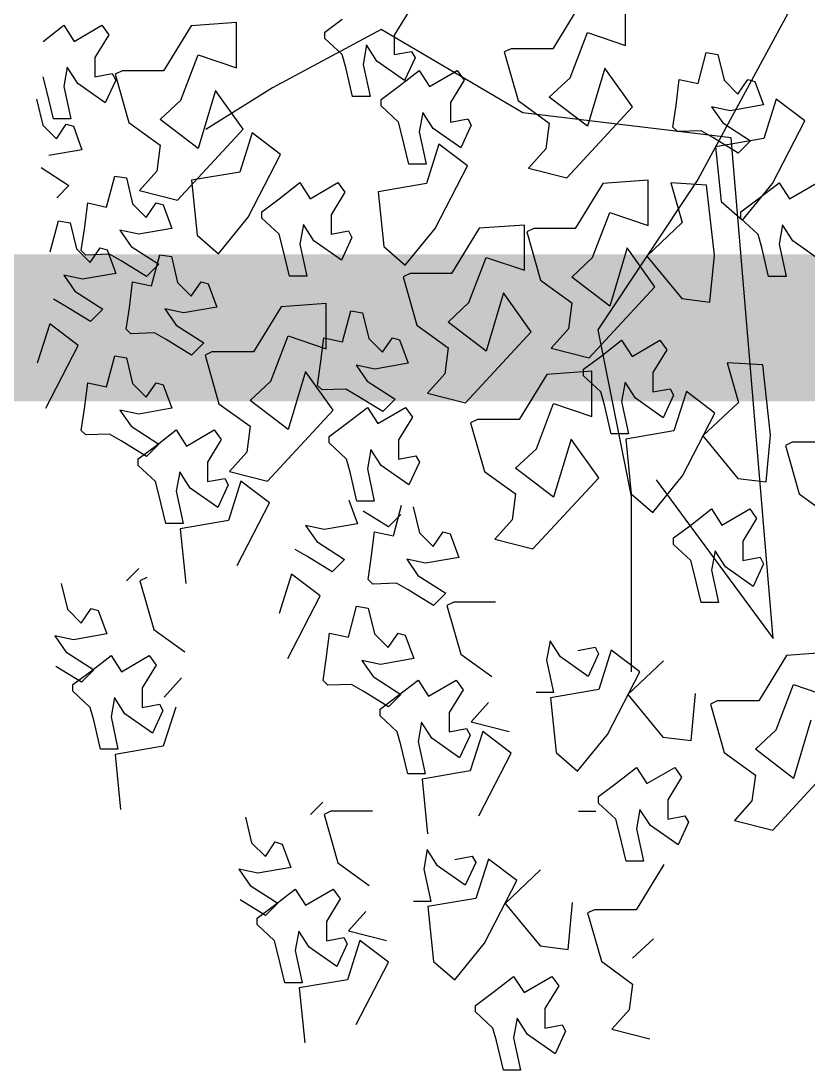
# Model space of a CAD drawing. Header units: metres. Extents: x -1655 to 449, y 40 to 361.
# Drawn here: x 209.6025 to 209.8698, y 49.4534 to 49.8098 of the extents above; entities that cross this region are included whole.
import ezdxf

# ---------------------------------------------------------------- set-up
doc = ezdxf.new("R2010")
doc.units = ezdxf.units.M
doc.header["$MEASUREMENT"] = 0
doc.linetypes.add('ACAD_ISO10W100', pattern=[18, 12, -3, 0, -3])
doc.layers.add('13', color=13, linetype='Continuous', lineweight=9)
doc.layers.add('paisajismo', color=7, linetype='Continuous')

# ---------------------------------------------------------------- blocks, each defined once
blk = doc.blocks.new('AABBSEC')
at = {"layer": '13', "linetype": 'ACAD_ISO10W100', "ltscale": 0.1, "const_width": 0.05}
blk.add_lwpolyline([(6887.74196, 1839.35478), (6887.74196, 1838.50089), (6908.77372, 1838.50089), (6908.77372, 1839.29472)], dxfattribs=at)
blk = doc.blocks.new('A$C78ED2221')
at = {"layer": 'paisajismo', "color": 86}
for p, q in [((0.2983, 1.1663), (0.3867, 1.2481)), ((0.4791, 1.1921), (0.4629, 1.2395)), ((0.5192, 1.2395), (0.5152, 1.1835)), ((0.7804, 1.2424), (0.7804, 1.1907)), ((0.7162, 1.1993), (0.688, 1.2381)), ((1.0064, 1.2258), (1.0305, 1.1915)), ((0.4348, 1.2136), (0.3625, 1.1921)), ((1.0827, 1.1871), (1.1028, 1.2216)), ((1.1019, 1.166), (1.1798, 1.2062)), ((1.3557, 1.2081), (1.1069, 1.0734)), ((1.1798, 1.2062), (1.2066, 1.1708)), ((0.3625, 1.1921), (0.3987, 1.1448)), ((0.4228, 1.1707), (0.4791, 1.1921)), ((0.7764, 1.1821), (0.7162, 1.1993)), ((0.7804, 1.1907), (0.7764, 1.1821)), ((1.0305, 1.1915), (1.0506, 1.1785)), ((1.1028, 1.1742), (1.0827, 1.1871)), ((0.5152, 1.1835), (0.459, 1.1491)), ((1.0264, 1.1742), (0.9863, 1.1829)), ((0.9863, 1.1829), (0.9863, 1.1613)), ((1.0506, 1.1785), (1.0264, 1.1742)), ((1.0827, 1.1484), (1.1028, 1.1742)), ((0.3103, 1.119), (0.2983, 1.1663)), ((0.3987, 1.1448), (0.4228, 1.1707)), ((0.7336, 1.0216), (0.5365, 1.1667)), ((0.5365, 1.1667), (1.1587, 1.1148)), ((0.7309, 1.1581), (0.7893, 1.1637)), ((0.7893, 1.1637), (0.8764, 1.1539)), ((0.9863, 1.1613), (1.0225, 1.1527)), ((1.0563, 1.1289), (1.1019, 1.166)), ((1.2066, 1.1708), (1.1578, 1.1553)), ((0.6293, 1.1549), (0.6012, 1.142)), ((0.6373, 1.1506), (0.6293, 1.1549)), ((0.6333, 1.1292), (0.6373, 1.1506)), ((0.7353, 1.1231), (0.7309, 1.1581)), ((0.8764, 1.1539), (0.8791, 1.1096)), ((1.0225, 1.1527), (1.0385, 1.1484)), ((1.0385, 1.1484), (1.0586, 1.1269)), ((1.0666, 1.1269), (1.0827, 1.1484)), ((1.1578, 1.1553), (1.1475, 1.0954)), ((1.1995, 1.1549), (1.1922, 1.1136)), ((1.2286, 1.1442), (1.1995, 1.1549)), ((0.3344, 1.1405), (0.3103, 1.119)), ((0.3666, 1.1448), (0.3344, 1.1405)), ((0.3947, 1.1061), (0.3666, 1.1448)), ((0.6012, 1.142), (0.6253, 1.1076)), ((0.6855, 1.1463), (0.6574, 1.1292)), ((0.6774, 1.1033), (0.6975, 1.1377)), ((0.6975, 1.1377), (0.6855, 1.1463)), ((1.1549, 1.1387), (1.1397, 1.1235)), ((1.1772, 1.1042), (1.1549, 1.1387)), ((1.2131, 1.1231), (1.2312, 1.1354)), ((1.2312, 1.1354), (1.2286, 1.1442)), ((0.6574, 1.1292), (0.6333, 1.1292)), ((0.7881, 1.0796), (0.7353, 1.1231)), ((0.8299, 1.1238), (0.7881, 1.0796)), ((0.8791, 1.1096), (0.8299, 1.1238)), ((1.0794, 1.1023), (1.0563, 1.1289)), ((1.0586, 1.1269), (1.0666, 1.1269)), ((1.1397, 1.1235), (1.1592, 1.0919)), ((1.1587, 1.1148), (1.1898, 0.8557)), ((1.1922, 1.1136), (1.1973, 1.0902)), ((0.6212, 1.0903), (0.5811, 1.099)), ((0.5811, 1.099), (0.5811, 1.0775)), ((0.6253, 1.1076), (0.6454, 1.0947)), ((0.6975, 1.0903), (0.6774, 1.1033)), ((1.1475, 1.0954), (1.0794, 1.1023)), ((1.1973, 1.0902), (1.1772, 1.1042)), ((0.6454, 1.0947), (0.6212, 1.0903)), ((0.6774, 1.0646), (0.6975, 1.0903)), ((0.7386, 1.0542), (0.8165, 1.0944)), ((0.9545, 1.0883), (1.0129, 1.0938)), ((0.9589, 1.0533), (0.9545, 1.0883)), ((1.0129, 1.0938), (1.1, 1.084)), ((1.1, 1.084), (1.1027, 1.0397)), ((1.1592, 1.0919), (1.1675, 1.0774)), ((0.5811, 1.0775), (0.6172, 1.0689)), ((1.1069, 1.0734), (0.9202, 0.949)), ((1.1675, 1.0774), (1.1664, 1.048)), ((0.3079, 1.0617), (0.2797, 1.0487)), ((0.3159, 1.0573), (0.3079, 1.0617)), ((0.3118, 1.0359), (0.3159, 1.0573)), ((0.4138, 1.0299), (0.4094, 1.0648)), ((0.6172, 1.0689), (0.6333, 1.0646)), ((0.6333, 1.0646), (0.6534, 1.043)), ((0.6614, 1.043), (0.6774, 1.0646)), ((0.8433, 1.059), (0.7944, 1.0435)), ((0.2797, 1.0487), (0.3038, 1.0143)), ((0.3641, 1.0531), (0.336, 1.0359)), ((0.356, 1.01), (0.3761, 1.0445)), ((0.3761, 1.0445), (0.3641, 1.0531)), ((0.693, 1.0172), (0.7386, 1.0542)), ((0.7944, 1.0435), (0.7842, 0.9836)), ((0.8389, 1.0432), (0.8108, 1.0302)), ((0.8469, 1.0388), (0.8389, 1.0432)), ((1.0117, 1.0098), (0.9589, 1.0533)), ((1.0535, 1.0539), (1.0117, 1.0098)), ((1.1027, 1.0397), (1.0535, 1.0539)), ((1.1664, 1.048), (1.1721, 1.0423)), ((1.1721, 1.0423), (1.1987, 1.0462)), ((0.2556, 1.0309), (0.1993, 0.9965)), ((0.336, 1.0359), (0.3118, 1.0359)), ((0.5085, 1.0305), (0.4667, 0.9863)), ((0.6534, 1.043), (0.6614, 1.043)), ((0.8108, 1.0302), (0.8349, 0.9958)), ((0.8429, 1.0174), (0.8469, 1.0388)), ((0.8951, 1.0346), (0.867, 1.0174)), ((0.9071, 1.026), (0.8951, 1.0346)), ((0.139, 0.9921), (0.1632, 1.018)), ((0.4667, 0.9863), (0.4138, 1.0299)), ((0.7161, 0.9905), (0.693, 1.0172)), ((0.867, 1.0174), (0.8429, 1.0174)), ((0.8852, 0.9382), (0.9736, 1.02)), ((0.887, 0.9915), (0.9071, 1.026)), ((0.9736, 1.02), (1.0218, 0.9855)), ((0.0507, 0.9663), (0.0386, 1.0137)), ((0.2596, 1.0057), (0.2596, 0.9842)), ((0.2997, 0.9971), (0.2596, 1.0057)), ((0.3038, 1.0143), (0.3239, 1.0014)), ((0.3761, 0.9971), (0.356, 1.01)), ((1.0499, 1.0114), (1.1061, 1.0114)), ((1.066, 0.964), (1.0499, 1.0114)), ((1.1061, 1.0114), (1.1021, 0.9554)), ((0.1069, 0.9921), (0.0748, 0.9879)), ((0.1351, 0.9534), (0.1069, 0.9921)), ((0.3239, 1.0014), (0.2997, 0.9971)), ((0.356, 0.9713), (0.3761, 0.9971)), ((0.4171, 0.9609), (0.495, 1.0011)), ((0.495, 1.0011), (0.5218, 0.9657)), ((0.8349, 0.9958), (0.855, 0.9829)), ((0.9071, 0.9786), (0.887, 0.9915)), ((1.1088, 0.9103), (1.1972, 0.992)), ((0.0748, 0.9879), (0.0507, 0.9663)), ((0.2596, 0.9842), (0.2958, 0.9756)), ((0.7128, 0.9905), (0.4951, 0.9905)), ((0.9202, 0.949), (0.7128, 0.9905)), ((0.7842, 0.9836), (0.7161, 0.9905)), ((0.8308, 0.9786), (0.7907, 0.9872)), ((0.7907, 0.9872), (0.7907, 0.9657)), ((0.855, 0.9829), (0.8308, 0.9786)), ((0.887, 0.9528), (0.9071, 0.9786)), ((1.0218, 0.9855), (0.9495, 0.964)), ((1.2734, 0.9834), (1.3297, 0.9834)), ((1.2896, 0.936), (1.2734, 0.9834)), ((0.2958, 0.9756), (0.3118, 0.9713)), ((0.3118, 0.9713), (0.3319, 0.9497)), ((0.3399, 0.9497), (0.356, 0.9713)), ((0.5218, 0.9657), (0.473, 0.9502)), ((0.7907, 0.9657), (0.8268, 0.9571)), ((0.3715, 0.9239), (0.4171, 0.9609)), ((0.8268, 0.9571), (0.8429, 0.9528)), ((0.8429, 0.9528), (0.863, 0.9312)), ((0.871, 0.9312), (0.887, 0.9528)), ((0.9495, 0.964), (0.9856, 0.9167)), ((1.0098, 0.9425), (1.066, 0.964)), ((1.1021, 0.9554), (1.0459, 0.921)), ((0.3215, 0.9464), (0.3215, 0.9248)), ((0.3319, 0.9497), (0.3399, 0.9497)), ((0.473, 0.9502), (0.4627, 0.8903)), ((0.5174, 0.9499), (0.4893, 0.9369)), ((0.5255, 0.9455), (0.5174, 0.9499)), ((0.5214, 0.9241), (0.5255, 0.9455)), ((0.6477, 0.8683), (0.7361, 0.9501)), ((0.7361, 0.9501), (0.7842, 0.9157)), ((0.9856, 0.9167), (1.0098, 0.9425)), ((0.4893, 0.9369), (0.5134, 0.9026)), ((1.173, 0.936), (1.2092, 0.8887)), ((1.2333, 0.9146), (1.2896, 0.936)), ((1.3257, 0.9274), (1.2695, 0.8931)), ((0.3946, 0.8972), (0.3715, 0.9239)), ((0.9535, 0.9167), (0.9214, 0.9124)), ((0.9816, 0.8779), (0.9535, 0.9167)), ((1.0459, 0.921), (1.0459, 0.8694)), ((1.2092, 0.8887), (1.2333, 0.9146)), ((0.0482, 0.909), (0.0201, 0.8961)), ((0.0562, 0.9047), (0.0482, 0.909)), ((0.0522, 0.8832), (0.0562, 0.9047)), ((0.1045, 0.9004), (0.0763, 0.8832)), ((0.1164, 0.8918), (0.1045, 0.9004)), ((0.1542, 0.8772), (0.1498, 0.9122)), ((0.5134, 0.9026), (0.5335, 0.8896)), ((1.1209, 0.8629), (1.1088, 0.9103)), ((0.0201, 0.8961), (0.0442, 0.8617)), ((0.0963, 0.8574), (0.1164, 0.8918)), ((0.4627, 0.8903), (0.3946, 0.8972)), ((0.4692, 0.894), (0.4692, 0.8724)), ((0.5093, 0.8853), (0.4692, 0.894)), ((0.5335, 0.8896), (0.5093, 0.8853)), ((1.1771, 0.8887), (1.1449, 0.8845)), ((1.2052, 0.85), (1.1771, 0.8887)), ((1.2695, 0.8931), (1.2695, 0.8414)), ((0.0763, 0.8832), (0.0522, 0.8832)), ((0.207, 0.8337), (0.1542, 0.8772)), ((0.2488, 0.8779), (0.207, 0.8337)), ((1.0419, 0.8608), (0.9816, 0.8779)), ((1.1449, 0.8845), (1.1209, 0.8629)), ((0.0442, 0.8617), (0.0643, 0.8488)), ((0.9177, 0.8663), (0.9659, 0.8318)), ((1.0459, 0.8694), (1.0419, 0.8608)), ((0.0401, 0.8444), (0, 0.8531)), ((0, 0.8531), (0, 0.8316)), ((0.0643, 0.8488), (0.0401, 0.8444)), ((0.1164, 0.8444), (0.0963, 0.8574)), ((0.1575, 0.8083), (0.2354, 0.8485)), ((0.2354, 0.8485), (0.2622, 0.8131)), ((0.994, 0.8577), (1.0502, 0.8577)), ((1.0101, 0.8103), (0.994, 0.8577)), ((1.0502, 0.8577), (1.0463, 0.8017)), ((1.1898, 0.8557), (1.2935, 0.6796)), ((1.2654, 0.8328), (1.2052, 0.85)), ((0.0963, 0.8186), (0.1164, 0.8444)), ((0.316, 0.8012), (0.3939, 0.8414)), ((0.3939, 0.8414), (0.4207, 0.806)), ((0.4328, 0.7916), (0.4207, 0.8389)), ((1.2695, 0.8414), (1.2654, 0.8328)), ((0, 0.8316), (0.0361, 0.823)), ((0.0361, 0.823), (0.0522, 0.8186)), ((0.5814, 0.8217), (0.5814, 0.7701)), ((0.9659, 0.8318), (0.8936, 0.8103)), ((0.0522, 0.8186), (0.0723, 0.7971)), ((0.0803, 0.7971), (0.0963, 0.8186)), ((0.2622, 0.8131), (0.2134, 0.7976)), ((0.4569, 0.8131), (0.4328, 0.7916)), ((0.5171, 0.7787), (0.489, 0.8174)), ((0.9539, 0.7888), (1.0101, 0.8103)), ((0.0723, 0.7971), (0.0803, 0.7971)), ((0.1119, 0.7712), (0.1575, 0.8083)), ((0.2134, 0.7976), (0.2031, 0.7377)), ((0.2578, 0.7972), (0.2297, 0.7843)), ((0.2658, 0.7929), (0.2578, 0.7972)), ((0.4207, 0.806), (0.3719, 0.7905)), ((1.0463, 0.8017), (0.99, 0.7673)), ((0.2297, 0.7843), (0.2538, 0.7499)), ((0.2618, 0.7714), (0.2658, 0.7929)), ((0.3719, 0.7905), (0.3616, 0.7306)), ((0.4163, 0.7902), (0.3882, 0.7772)), ((0.4243, 0.7858), (0.4163, 0.7902)), ((0.4203, 0.7644), (0.4243, 0.7858)), ((0.8414, 0.7372), (0.8293, 0.7845)), ((0.9297, 0.763), (0.9539, 0.7888)), ((1.046, 0.7468), (1.1239, 0.787)), ((1.1239, 0.787), (1.1507, 0.7516)), ((1.1743, 0.7916), (1.1461, 0.7787)), ((1.1823, 0.7873), (1.1743, 0.7916)), ((1.1782, 0.7658), (1.1823, 0.7873)), ((1.2305, 0.783), (1.2024, 0.7658)), ((1.2425, 0.7744), (1.2305, 0.783)), ((0.135, 0.7446), (0.1119, 0.7712)), ((0.3882, 0.7772), (0.4123, 0.7429)), ((0.4726, 0.7816), (0.4444, 0.7644)), ((0.4645, 0.7385), (0.4846, 0.773)), ((0.4846, 0.773), (0.4726, 0.7816)), ((0.5774, 0.7615), (0.5171, 0.7787)), ((0.5814, 0.7701), (0.5774, 0.7615)), ((0.6372, 0.7762), (0.6299, 0.7348)), ((1.1461, 0.7787), (1.1702, 0.7443)), ((1.2224, 0.74), (1.2425, 0.7744)), ((0.4444, 0.7644), (0.4203, 0.7644)), ((0.5926, 0.76), (0.5774, 0.7448)), ((0.6148, 0.7255), (0.5926, 0.76)), ((0.6508, 0.7444), (0.6689, 0.7567)), ((0.6689, 0.7567), (0.6663, 0.7654)), ((0.8655, 0.7587), (0.8414, 0.7372)), ((0.9258, 0.7242), (0.8976, 0.763)), ((0.99, 0.7673), (0.99, 0.7156)), ((1.2024, 0.7658), (1.1782, 0.7658)), ((0.2031, 0.7377), (0.135, 0.7446)), ((0.2538, 0.7499), (0.2739, 0.737)), ((0.5774, 0.7448), (0.5969, 0.7131)), ((0.6679, 0.7273), (0.6508, 0.7444)), ((1.0004, 0.7097), (1.046, 0.7468)), ((1.1507, 0.7516), (1.1019, 0.7361)), ((1.1702, 0.7443), (1.1903, 0.7314)), ((0.2497, 0.7326), (0.2096, 0.7413)), ((0.2096, 0.7413), (0.2096, 0.7198)), ((0.2739, 0.737), (0.2497, 0.7326)), ((0.3616, 0.7306), (0.2935, 0.7375)), ((0.4082, 0.7256), (0.3681, 0.7343)), ((0.3681, 0.7343), (0.3681, 0.7127)), ((0.4123, 0.7429), (0.4324, 0.7299)), ((0.4846, 0.7256), (0.4645, 0.7385)), ((0.6299, 0.7348), (0.635, 0.7115)), ((1.1019, 0.7361), (1.0916, 0.6762)), ((1.1662, 0.727), (1.1261, 0.7357)), ((1.1261, 0.7357), (1.1261, 0.7142)), ((1.1903, 0.7314), (1.1662, 0.727)), ((1.2425, 0.727), (1.2224, 0.74)), ((0.4324, 0.7299), (0.4082, 0.7256)), ((0.4645, 0.6998), (0.4846, 0.7256)), ((0.5115, 0.7203), (0.5042, 0.6789)), ((0.5405, 0.7095), (0.5115, 0.7203)), ((0.635, 0.7115), (0.6148, 0.7255)), ((0.6999, 0.7196), (0.6679, 0.7273)), ((0.7554, 0.7272), (0.7272, 0.7142)), ((0.7634, 0.7228), (0.7554, 0.7272)), ((0.7593, 0.7014), (0.7634, 0.7228)), ((0.8116, 0.7186), (0.7835, 0.7014)), ((0.8236, 0.71), (0.8116, 0.7186)), ((0.986, 0.7071), (0.9258, 0.7242)), ((1.2224, 0.7012), (1.2425, 0.727)), ((1.2581, 0.7218), (1.23, 0.7088)), ((1.2661, 0.7174), (1.2581, 0.7218)), ((1.2621, 0.696), (1.2661, 0.7174)), ((0.3681, 0.7127), (0.4043, 0.7041)), ((0.4043, 0.7041), (0.4203, 0.6998)), ((0.5431, 0.7008), (0.5405, 0.7095)), ((0.5969, 0.7131), (0.6051, 0.6987)), ((0.6638, 0.6949), (0.7023, 0.705)), ((0.7272, 0.7142), (0.7513, 0.6798)), ((0.8035, 0.6755), (0.8236, 0.71)), ((0.8784, 0.7131), (0.8712, 0.6718)), ((0.9075, 0.7024), (0.8784, 0.7131)), ((0.99, 0.7156), (0.986, 0.7071)), ((1.0235, 0.6831), (1.0004, 0.7097)), ((1.1261, 0.7142), (1.1622, 0.7056)), ((1.1622, 0.7056), (1.1782, 0.7012)), ((1.23, 0.7088), (1.2541, 0.6744)), ((1.3143, 0.7132), (1.2862, 0.696)), ((0.4203, 0.6998), (0.4404, 0.6783)), ((0.4484, 0.6783), (0.4645, 0.6998)), ((0.4669, 0.7041), (0.4516, 0.6889)), ((0.4891, 0.6696), (0.4669, 0.7041)), ((0.5251, 0.6885), (0.5431, 0.7008)), ((0.6051, 0.6987), (0.6041, 0.6693)), ((0.6688, 0.6715), (0.6638, 0.6949)), ((0.6904, 0.7041), (0.6752, 0.6889)), ((0.7835, 0.7014), (0.7593, 0.7014)), ((0.8338, 0.697), (0.8186, 0.6817)), ((0.8561, 0.6625), (0.8338, 0.697)), ((0.8921, 0.6814), (0.9101, 0.6937)), ((0.9101, 0.6937), (0.9075, 0.7024)), ((1.1782, 0.7012), (1.1983, 0.6797)), ((1.2064, 0.6797), (1.2224, 0.7012)), ((1.2862, 0.696), (1.2621, 0.696)), ((0.0564, 0.6486), (0.1342, 0.6888)), ((0.1342, 0.6888), (0.1611, 0.6534)), ((0.1732, 0.639), (0.1611, 0.6863)), ((0.4404, 0.6783), (0.4484, 0.6783)), ((0.4516, 0.6889), (0.4711, 0.6572)), ((0.5042, 0.6789), (0.5092, 0.6556)), ((0.5421, 0.6714), (0.5251, 0.6885)), ((0.6752, 0.6889), (0.6947, 0.6572)), ((0.7513, 0.6798), (0.7714, 0.6669)), ((0.8186, 0.6817), (0.8381, 0.6501)), ((0.9091, 0.6643), (0.8921, 0.6814)), ((1.0916, 0.6762), (1.0235, 0.6831)), ((1.1983, 0.6797), (1.2064, 0.6797)), ((1.2935, 0.6796), (1.2209, 0.5448)), ((0.3218, 0.6691), (0.3218, 0.6174)), ((0.5092, 0.6556), (0.4891, 0.6696)), ((0.5742, 0.6637), (0.5421, 0.6714)), ((0.6041, 0.6693), (0.6098, 0.6636)), ((0.6098, 0.6636), (0.6364, 0.6675)), ((0.6364, 0.6675), (0.6688, 0.6715)), ((0.7071, 0.6712), (0.7071, 0.6497)), ((0.7473, 0.6626), (0.7071, 0.6712)), ((0.7714, 0.6669), (0.7473, 0.6626)), ((0.8236, 0.6626), (0.8035, 0.6755)), ((0.8712, 0.6718), (0.8762, 0.6485)), ((1.25, 0.6572), (1.2099, 0.6659)), ((1.2099, 0.6659), (1.2099, 0.6443)), ((1.2541, 0.6744), (1.2741, 0.6615)), ((0.1611, 0.6534), (0.1122, 0.6379)), ((0.1972, 0.6605), (0.1732, 0.639)), ((0.2575, 0.626), (0.2294, 0.6648)), ((0.4711, 0.6572), (0.4794, 0.6428)), ((0.5766, 0.6491), (0.5742, 0.6637)), ((0.8035, 0.6368), (0.8236, 0.6626)), ((0.8762, 0.6485), (0.8561, 0.6625)), ((0.9412, 0.6566), (0.9091, 0.6643)), ((0.9436, 0.642), (0.9412, 0.6566)), ((1.2741, 0.6615), (1.25, 0.6572)), ((0.4794, 0.6428), (0.4784, 0.6134)), ((0.538, 0.639), (0.5766, 0.6491)), ((0.5431, 0.6156), (0.538, 0.639)), ((0.6791, 0.6504), (0.6718, 0.6091)), ((0.7082, 0.6397), (0.6791, 0.6504)), ((0.7071, 0.6497), (0.7433, 0.6411)), ((0.7433, 0.6411), (0.7593, 0.6368)), ((0.8381, 0.6501), (0.8464, 0.6357)), ((0.905, 0.6318), (0.9436, 0.642)), ((1.0348, 0.6433), (1.0067, 0.6304)), ((1.0429, 0.639), (1.0348, 0.6433)), ((1.0388, 0.6175), (1.0429, 0.639)), ((0.1122, 0.6379), (0.102, 0.578)), ((0.1567, 0.6375), (0.1286, 0.6246)), ((0.1647, 0.6332), (0.1567, 0.6375)), ((0.1607, 0.6117), (0.1647, 0.6332)), ((0.2129, 0.6289), (0.1848, 0.6117)), ((0.2249, 0.6203), (0.2129, 0.6289)), ((0.3177, 0.6088), (0.2575, 0.626)), ((0.6345, 0.6342), (0.6193, 0.619)), ((0.6568, 0.5997), (0.6345, 0.6342)), ((0.7593, 0.6368), (0.7794, 0.6152)), ((0.7874, 0.6152), (0.8035, 0.6368)), ((0.8464, 0.6357), (0.8454, 0.6063)), ((0.91, 0.6085), (0.905, 0.6318)), ((1.0067, 0.6304), (1.0308, 0.596)), ((1.0911, 0.6347), (1.0629, 0.6175)), ((1.083, 0.5917), (1.1031, 0.6261)), ((1.1031, 0.6261), (1.0911, 0.6347)), ((0.1286, 0.6246), (0.1526, 0.5902)), ((0.2048, 0.5859), (0.2249, 0.6203)), ((0.3218, 0.6174), (0.3177, 0.6088)), ((0.4784, 0.6134), (0.484, 0.6077)), ((0.5106, 0.6116), (0.5431, 0.6156)), ((0.6193, 0.619), (0.6388, 0.5874)), ((0.7318, 0.5384), (0.8202, 0.6202)), ((0.7794, 0.6152), (0.7874, 0.6152)), ((0.8202, 0.6202), (0.8683, 0.5857)), ((1.0629, 0.6175), (1.0388, 0.6175)), ((0.1848, 0.6117), (0.1607, 0.6117)), ((0.333, 0.6073), (0.3178, 0.5921)), ((0.484, 0.6077), (0.5106, 0.6116)), ((0.5116, 0.5637), (0.5895, 0.6039)), ((0.5895, 0.6039), (0.6163, 0.5685)), ((0.6718, 0.6091), (0.6769, 0.5857)), ((0.8454, 0.6063), (0.851, 0.6006)), ((0.851, 0.6006), (0.8776, 0.6045)), ((0.8776, 0.6045), (0.91, 0.6085)), ((0.9126, 0.5642), (0.8965, 0.6116)), ((0.8965, 0.6116), (0.9527, 0.6116)), ((0.9527, 0.6116), (0.9487, 0.5556)), ((0.1526, 0.5902), (0.1727, 0.5773)), ((0.6388, 0.5874), (0.6471, 0.5729)), ((0.6769, 0.5857), (0.6568, 0.5997)), ((0.9866, 0.5874), (0.9866, 0.5659)), ((1.0267, 0.5787), (0.9866, 0.5874)), ((1.0308, 0.596), (1.0509, 0.5831)), ((1.1031, 0.5787), (1.083, 0.5917)), ((0.102, 0.578), (0.0339, 0.5849)), ((0.1085, 0.5816), (0.1085, 0.5601)), ((0.1486, 0.5729), (0.1085, 0.5816)), ((0.1727, 0.5773), (0.1486, 0.5729)), ((0.2249, 0.5729), (0.2048, 0.5859)), ((1.0509, 0.5831), (1.0267, 0.5787)), ((1.083, 0.5529), (1.1031, 0.5787)), ((0.2048, 0.5471), (0.2249, 0.5729)), ((0.2518, 0.5676), (0.2445, 0.5263)), ((0.2809, 0.5569), (0.2518, 0.5676)), ((0.6163, 0.5685), (0.5675, 0.553)), ((0.7961, 0.5642), (0.8322, 0.5168)), ((0.9866, 0.5659), (1.0228, 0.5573)), ((0.1085, 0.5601), (0.1446, 0.5515)), ((0.1446, 0.5515), (0.1607, 0.5471)), ((0.2072, 0.5514), (0.192, 0.5362)), ((0.2294, 0.5169), (0.2072, 0.5514)), ((0.2654, 0.5358), (0.2835, 0.5481)), ((0.2835, 0.5481), (0.2809, 0.5569)), ((0.9487, 0.5556), (0.8925, 0.5212)), ((1.0228, 0.5573), (1.0388, 0.5529)), ((1.0388, 0.5529), (1.0589, 0.5314)), ((1.0602, 0.5146), (1.1381, 0.5548)), ((1.0669, 0.5314), (1.083, 0.5529)), ((0.1607, 0.5471), (0.1808, 0.5256)), ((0.1888, 0.5256), (0.2048, 0.5471)), ((0.192, 0.5362), (0.2115, 0.5046)), ((0.2825, 0.5188), (0.2654, 0.5358)), ((0.6271, 0.5007), (0.705, 0.5409)), ((0.705, 0.5409), (0.7318, 0.5055)), ((0.7439, 0.4911), (0.7318, 0.5384)), ((0.8322, 0.5168), (0.8564, 0.5427)), ((1.2209, 0.5448), (1.1691, 0.4619)), ((0.1808, 0.5256), (0.1888, 0.5256)), ((0.2445, 0.5263), (0.2496, 0.5029)), ((1.0589, 0.5314), (1.0669, 0.5314)), ((0.2496, 0.5029), (0.2294, 0.5169)), ((0.3145, 0.511), (0.2825, 0.5188)), ((0.7679, 0.5126), (0.7439, 0.4911)), ((0.8001, 0.5168), (0.7679, 0.5126)), ((0.8282, 0.4781), (0.8001, 0.5168)), ((0.8925, 0.5212), (0.8925, 0.4695)), ((1.0147, 0.4776), (1.0602, 0.5146)), ((1.165, 0.5194), (1.1161, 0.504)), ((0.7318, 0.5055), (0.683, 0.49)), ((1.0811, 0.4266), (1.1695, 0.5084)), ((1.1161, 0.504), (1.1059, 0.444)), ((0.683, 0.49), (0.6727, 0.4301)), ((0.7274, 0.4896), (0.6993, 0.4767)), ((0.7354, 0.4853), (0.7274, 0.4896)), ((0.7314, 0.4638), (0.7354, 0.4853)), ((0.6993, 0.4767), (0.7234, 0.4423)), ((0.7837, 0.481), (0.7555, 0.4638)), ((0.7755, 0.438), (0.7956, 0.4724)), ((0.7956, 0.4724), (0.7837, 0.481)), ((0.8884, 0.4609), (0.8282, 0.4781)), ((0.8925, 0.4695), (0.8884, 0.4609)), ((0.9483, 0.4756), (0.941, 0.4343)), ((0.9773, 0.4649), (0.9483, 0.4756)), ((0.7555, 0.4638), (0.7314, 0.4638)), ((0.9037, 0.4594), (0.8885, 0.4442)), ((0.9259, 0.4249), (0.9037, 0.4594)), ((0.8885, 0.4442), (0.908, 0.4126)), ((1.1059, 0.444), (1.0378, 0.4509)), ((1.1454, 0.4524), (1.1815, 0.4051)), ((1.2057, 0.4309), (1.2619, 0.4524)), ((1.2981, 0.4438), (1.2418, 0.4094)), ((0.4874, 0.4315), (0.4633, 0.41)), ((0.5477, 0.3971), (0.5196, 0.4358)), ((0.6727, 0.4301), (0.6046, 0.437)), ((0.6792, 0.4337), (0.6792, 0.4122)), ((0.7193, 0.425), (0.6792, 0.4337)), ((0.7234, 0.4423), (0.7435, 0.4294)), ((0.7956, 0.425), (0.7755, 0.438)), ((0.941, 0.4343), (0.9461, 0.4109)), ((1.1815, 0.4051), (1.2057, 0.4309)), ((0.4512, 0.4244), (0.4024, 0.4089)), ((0.7435, 0.4294), (0.7193, 0.425)), ((0.7755, 0.3992), (0.7956, 0.425)), ((0.8226, 0.4197), (0.8153, 0.3784)), ((0.8516, 0.409), (0.8226, 0.4197)), ((0.9461, 0.4109), (0.9259, 0.4249)), ((1.0461, 0.4197), (1.0388, 0.3784)), ((1.0932, 0.3793), (1.0811, 0.4266)), ((0.4024, 0.4089), (0.3921, 0.349)), ((0.4469, 0.4086), (0.4188, 0.3956)), ((0.4549, 0.4042), (0.4469, 0.4086)), ((0.6792, 0.4122), (0.7153, 0.4036)), ((0.8542, 0.4002), (0.8516, 0.409)), ((0.908, 0.4126), (0.9162, 0.3981)), ((0.9748, 0.3943), (1.0134, 0.4045)), ((1.1495, 0.4051), (1.1173, 0.4008)), ((1.1776, 0.3663), (1.1495, 0.4051)), ((1.2418, 0.4094), (1.2418, 0.3577)), ((0.4188, 0.3956), (0.4428, 0.3612)), ((0.4508, 0.3828), (0.4549, 0.4042)), ((0.5031, 0.4), (0.475, 0.3828)), ((0.495, 0.3569), (0.5151, 0.3914)), ((0.5151, 0.3914), (0.5031, 0.4)), ((0.6079, 0.3799), (0.5477, 0.3971)), ((0.7153, 0.4036), (0.7314, 0.3992)), ((0.7314, 0.3992), (0.7515, 0.3777)), ((0.7595, 0.3777), (0.7755, 0.3992)), ((0.778, 0.4035), (0.7627, 0.3883)), ((0.8002, 0.369), (0.778, 0.4035)), ((0.8362, 0.3879), (0.8542, 0.4002)), ((0.9162, 0.3981), (0.9152, 0.3687)), ((0.9799, 0.3709), (0.9748, 0.3943)), ((1.0015, 0.4035), (0.9863, 0.3883)), ((1.0237, 0.369), (1.0015, 0.4035)), ((1.0597, 0.3879), (1.0778, 0.4002)), ((1.1173, 0.4008), (1.0932, 0.3793)), ((0.475, 0.3828), (0.4508, 0.3828)), ((0.612, 0.3885), (0.6079, 0.3799)), ((0.6232, 0.3784), (0.6079, 0.3631)), ((0.7627, 0.3883), (0.7822, 0.3567)), ((0.8153, 0.3784), (0.8203, 0.355)), ((0.8532, 0.3709), (0.8362, 0.3879)), ((0.9863, 0.3883), (1.0058, 0.3567)), ((1.0388, 0.3784), (1.0439, 0.355)), ((1.0768, 0.3709), (1.0597, 0.3879)), ((0.7515, 0.3777), (0.7595, 0.3777)), ((0.8203, 0.355), (0.8002, 0.369)), ((0.8853, 0.3631), (0.8532, 0.3709)), ((0.9152, 0.3687), (0.9209, 0.363)), ((0.9209, 0.363), (0.9475, 0.3669)), ((0.9475, 0.3669), (0.9799, 0.3709)), ((1.0439, 0.355), (1.0237, 0.369)), ((1.1088, 0.3631), (1.0768, 0.3709)), ((1.2378, 0.3491), (1.1776, 0.3663)), ((0.3921, 0.349), (0.324, 0.3559)), ((0.4388, 0.344), (0.3987, 0.3526)), ((0.3987, 0.3526), (0.3987, 0.3311)), ((0.4428, 0.3612), (0.4629, 0.3483)), ((0.5151, 0.344), (0.495, 0.3569)), ((0.7822, 0.3567), (0.7905, 0.3423)), ((0.8877, 0.3486), (0.8853, 0.3631)), ((1.0058, 0.3567), (1.0141, 0.3423)), ((1.1112, 0.3486), (1.1088, 0.3631)), ((1.2418, 0.3577), (1.2378, 0.3491)), ((0.4629, 0.3483), (0.4388, 0.344)), ((0.495, 0.3182), (0.5151, 0.344)), ((0.7905, 0.3423), (0.7895, 0.3128)), ((0.8491, 0.3384), (0.8877, 0.3486)), ((0.9902, 0.3498), (0.9829, 0.3085)), ((1.0193, 0.3391), (0.9902, 0.3498)), ((1.0141, 0.3423), (1.013, 0.3128)), ((1.0219, 0.3304), (1.0193, 0.3391)), ((1.0727, 0.3384), (1.1112, 0.3486)), ((1.2305, 0.3499), (1.2023, 0.3369)), ((1.2385, 0.3455), (1.2305, 0.3499)), ((1.2344, 0.3241), (1.2385, 0.3455)), ((1.2867, 0.3413), (1.2586, 0.3241)), ((1.2987, 0.3327), (1.2867, 0.3413)), ((0.3987, 0.3311), (0.4348, 0.3225)), ((0.542, 0.3387), (0.5347, 0.2973)), ((0.571, 0.3279), (0.542, 0.3387)), ((0.5736, 0.3192), (0.571, 0.3279)), ((0.8541, 0.3151), (0.8491, 0.3384)), ((0.9456, 0.3337), (0.9304, 0.3184)), ((0.9679, 0.2992), (0.9456, 0.3337)), ((1.0038, 0.3181), (1.0219, 0.3304)), ((1.0777, 0.3151), (1.0727, 0.3384)), ((1.2023, 0.3369), (1.2264, 0.3026)), ((1.2786, 0.2982), (1.2987, 0.3327)), ((0.4348, 0.3225), (0.4508, 0.3182)), ((0.4508, 0.3182), (0.4709, 0.2966)), ((0.479, 0.2966), (0.495, 0.3182)), ((0.4974, 0.3225), (0.4822, 0.3073)), ((0.5196, 0.288), (0.4974, 0.3225)), ((0.5556, 0.3069), (0.5736, 0.3192)), ((0.8217, 0.311), (0.8541, 0.3151)), ((0.9304, 0.3184), (0.9499, 0.2868)), ((1.0209, 0.301), (1.0038, 0.3181)), ((1.0453, 0.311), (1.0777, 0.3151)), ((1.2586, 0.3241), (1.2344, 0.3241)), ((0.4822, 0.3073), (0.5017, 0.2756)), ((0.5727, 0.2898), (0.5556, 0.3069)), ((0.7895, 0.3128), (0.7951, 0.3071)), ((0.7951, 0.3071), (0.8217, 0.311)), ((0.8227, 0.2631), (0.9006, 0.3033)), ((0.9006, 0.3033), (0.9274, 0.2679)), ((0.9829, 0.3085), (0.988, 0.2852)), ((1.013, 0.3128), (1.0187, 0.3071)), ((1.0187, 0.3071), (1.0453, 0.311)), ((1.053, 0.2933), (1.0209, 0.301)), ((1.1439, 0.3079), (1.1366, 0.2666)), ((1.173, 0.2972), (1.1439, 0.3079)), ((1.2264, 0.3026), (1.2465, 0.2896)), ((0.4709, 0.2966), (0.479, 0.2966)), ((0.5398, 0.274), (0.5196, 0.288)), ((0.5347, 0.2973), (0.5398, 0.274)), ((0.6047, 0.2821), (0.5727, 0.2898)), ((0.988, 0.2852), (0.9679, 0.2992)), ((1.0554, 0.2787), (1.053, 0.2933)), ((1.0993, 0.2917), (1.0841, 0.2765)), ((1.1216, 0.2572), (1.0993, 0.2917)), ((1.1575, 0.2761), (1.1756, 0.2884)), ((1.1756, 0.2884), (1.173, 0.2972)), ((1.1822, 0.294), (1.1822, 0.2724)), ((1.2223, 0.2853), (1.1822, 0.294)), ((1.2465, 0.2896), (1.2223, 0.2853)), ((1.2987, 0.2853), (1.2786, 0.2982)), ((0.9499, 0.2868), (0.9582, 0.2724)), ((1.0168, 0.2685), (1.0554, 0.2787)), ((1.1746, 0.2591), (1.1575, 0.2761)), ((1.2786, 0.2595), (1.2987, 0.2853)), ((0.9274, 0.2679), (0.8786, 0.2524)), ((1.1822, 0.2724), (1.2184, 0.2638)), ((1.2184, 0.2638), (1.2344, 0.2595)), ((1.2067, 0.2513), (1.1746, 0.2591))]:
    blk.add_line(p, q, dxfattribs=at)
at = {"layer": 'paisajismo', "color": 64}
for p, q in [((0.459, 1.1491), (0.459, 1.0975)), ((1.2302, 1.106), (1.2131, 1.1231)), ((0.4549, 1.0889), (0.3947, 1.1061)), ((0.459, 1.0975), (0.4549, 1.0889)), ((1.2623, 1.0983), (1.2302, 1.106)), ((1.2647, 1.0838), (1.2623, 1.0983)), ((0.8165, 1.0944), (0.8433, 1.059)), ((1.2261, 1.0736), (1.2647, 1.0838)), ((0.4094, 1.0648), (0.4679, 1.0704)), ((1.2311, 1.0502), (1.2261, 1.0736)), ((1.1987, 1.0462), (1.2311, 1.0502)), ((0.1993, 0.9965), (0.1993, 0.9448)), ((1.1972, 0.992), (1.2453, 0.9576)), ((0.1953, 0.9362), (0.1351, 0.9534)), ((1.2453, 0.9576), (1.173, 0.936)), ((0.1993, 0.9448), (0.1953, 0.9362)), ((0.8123, 0.9415), (0.8686, 0.9415)), ((0.8285, 0.8941), (0.8123, 0.9415)), ((0.8686, 0.9415), (0.8646, 0.8855)), ((0.863, 0.9312), (0.871, 0.9312)), ((0.8973, 0.8909), (0.8852, 0.9382)), ((0.1498, 0.9122), (0.2083, 0.9177)), ((0.7842, 0.9157), (0.7119, 0.8941)), ((0.9214, 0.9124), (0.8973, 0.8909)), ((0.7119, 0.8941), (0.7481, 0.8468)), ((0.7722, 0.8727), (0.8285, 0.8941)), ((0.8646, 0.8855), (0.8084, 0.8511)), ((0.6597, 0.821), (0.6477, 0.8683)), ((0.7481, 0.8468), (0.7722, 0.8727)), ((0.8293, 0.7845), (0.9177, 0.8663)), ((0.8084, 0.8511), (0.8084, 0.7995)), ((0.6838, 0.8426), (0.6597, 0.821)), ((0.716, 0.8468), (0.6838, 0.8426)), ((0.7441, 0.8081), (0.716, 0.8468)), ((0.8936, 0.8103), (0.9297, 0.763)), ((0.8043, 0.7909), (0.7441, 0.8081)), ((0.8084, 0.7995), (0.8043, 0.7909)), ((0.6663, 0.7654), (0.6372, 0.7762)), ((0.8976, 0.763), (0.8655, 0.7587)), ((1.2099, 0.6443), (1.246, 0.6357)), ((1.246, 0.6357), (1.2621, 0.6314)), ((1.2621, 0.6314), (1.2822, 0.6098)), ((1.2902, 0.6098), (1.3062, 0.6314)), ((1.2822, 0.6098), (1.2902, 0.6098)), ((0.8683, 0.5857), (0.7961, 0.5642)), ((0.8564, 0.5427), (0.9126, 0.5642)), ((1.1381, 0.5548), (1.165, 0.5194)), ((1.1695, 0.5084), (1.2177, 0.4739)), ((1.2619, 0.4524), (1.2458, 0.4998)), ((1.2458, 0.4998), (1.302, 0.4998)), ((1.302, 0.4998), (1.2981, 0.4438)), ((1.0378, 0.4509), (1.0147, 0.4776)), ((1.2177, 0.4739), (1.1454, 0.4524)), ((0.9799, 0.4561), (0.9773, 0.4649)), ((0.9619, 0.4438), (0.9799, 0.4561)), ((0.979, 0.4268), (0.9619, 0.4438)), ((1.011, 0.419), (0.979, 0.4268)), ((1.0134, 0.4045), (1.011, 0.419)), ((1.0752, 0.409), (1.0461, 0.4197)), ((1.0778, 0.4002), (1.0752, 0.409))]:
    blk.add_line(p, q, dxfattribs=at)

msp = doc.modelspace()

# ---------------------------------------------------------------- block references
msp.add_blockref('AABBSEC', (-6697.65781, -1788.79536))
at = {"color": 1, "xscale": -0.2733126548093017, "yscale": 0.2733126548093017, "zscale": 0.2733126548093017, "rotation": 270}
msp.add_blockref('A$C78ED2221', (209.53901, 49.4534), dxfattribs=at)

doc.saveas('drawing.dxf')
